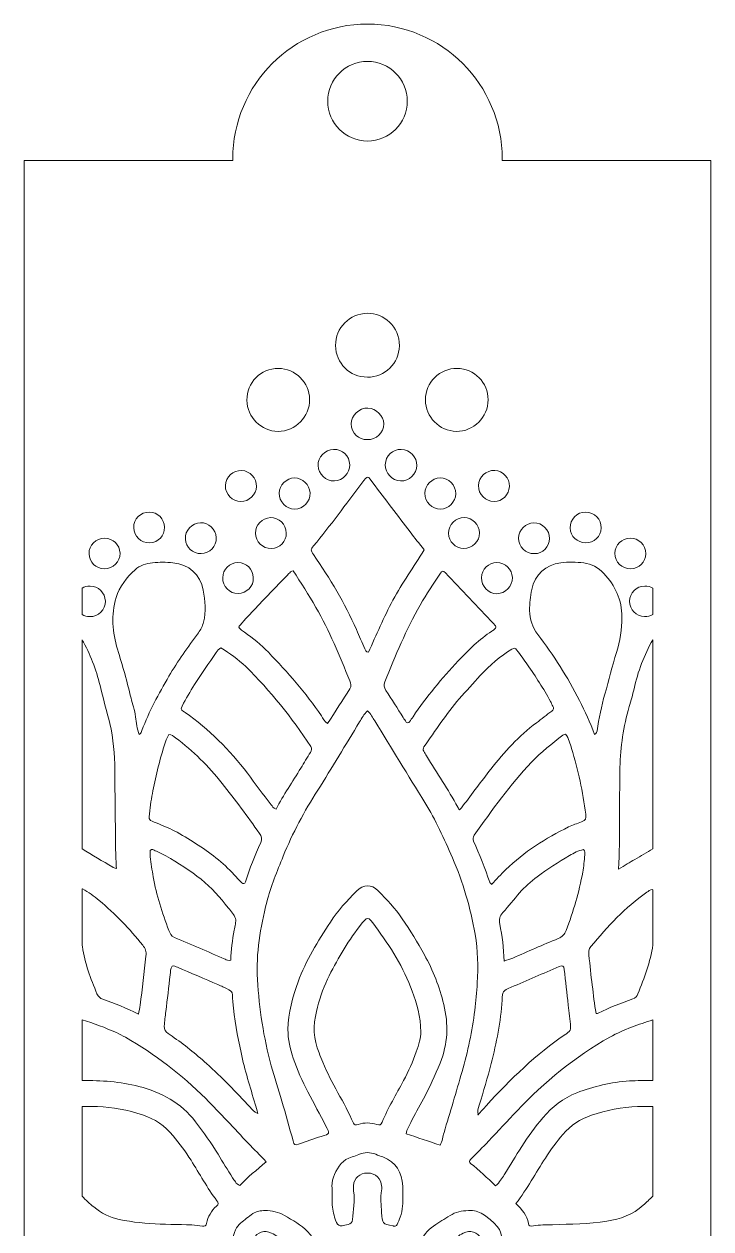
# Model space of a CAD drawing. Extents: x 1254 to 1746, y -1410 to 331.
# Drawn here: x 1254 to 1746, y -532 to 331 of the extents above; entities that cross this region are included whole.
import ezdxf

# ---------------------------------------------------------------- set-up
doc = ezdxf.new("R2010")
doc.units = 0
doc.header["$MEASUREMENT"] = 0
doc.layers.add('Layer 1', color=7, linetype='Continuous')

# ---------------------------------------------------------------- blocks, each defined once
blk = doc.blocks.new('block 2')
at = {"layer": 'Layer 1', "true_color": 0x333644}
h = blk.add_hatch(color=159, dxfattribs=at)
h.dxf.hatch_style = 2
edge = h.paths.add_edge_path()
edge.add_spline(control_points=[(1579.15, -450.09), (1579.18, -450.16), (1579.2, -450.23), (1579.24, -450.29), (1579.33, -450.14), (1579.31, -450.07), (1579.15, -450.09)], knot_values=[0, 0, 0, 0, 1, 1, 1, 2, 2, 2, 2], degree=3, periodic=1)
at = {"layer": 'Layer 1', "lineweight": 0}
for points, knots in [([(1596.44, 233.08), (1596.44, 233.08), (1596.44, 234.28), (1596.44, 234.28), (1596.44, 287.6), (1553.22, 330.82), (1499.9, 330.82), (1446.58, 330.82), (1403.36, 287.6), (1403.36, 234.28), (1403.36, 234.28), (1403.36, 233.08), (1403.36, 233.08), (1403.36, 233.08), (1253.85, 233.08), (1253.85, 233.08), (1253.85, 233.08), (1253.85, -1410.41), (1253.85, -1410.41), (1253.85, -1410.41), (1745.95, -1410.41), (1745.95, -1410.41), (1745.95, -1410.41), (1745.95, 233.08), (1745.95, 233.08), (1745.95, 233.08), (1596.44, 233.08), (1596.44, 233.08)], [0, 0, 0, 0, 1, 1, 1, 2, 2, 2, 3, 3, 3, 4, 4, 4, 5, 5, 5, 6, 6, 6, 7, 7, 7, 8, 8, 8, 9, 9, 9, 9]), ([(1499.9, 304.08), (1515.63, 304.08), (1528.39, 291.32), (1528.39, 275.58), (1528.39, 259.83), (1515.63, 247.07), (1499.9, 247.07), (1484.16, 247.07), (1471.4, 259.83), (1471.4, 275.58), (1471.4, 291.32), (1484.16, 304.08), (1499.9, 304.08)], [0, 0, 0, 0, 1, 1, 1, 2, 2, 2, 3, 3, 3, 4, 4, 4, 4]), ([(1522.73, 100.42), (1522.54, 87.83), (1512.42, 77.93), (1499.81, 77.95), (1487.2, 77.98), (1477.15, 87.94), (1477.04, 100.53), (1476.91, 113.46), (1487.03, 123.52), (1499.92, 123.67), (1511.55, 123.82), (1522.93, 114.21), (1522.73, 100.42)], [0, 0, 0, 0, 1, 1, 1, 2, 2, 2, 3, 3, 3, 4, 4, 4, 4]), ([(1413.5, 61.46), (1413.36, 74.04), (1423.44, 84.25), (1435.98, 84.23), (1448.2, 84.18), (1458.27, 74.22), (1458.45, 62), (1458.6, 49.63), (1448.2, 39.1), (1435.85, 39.15), (1423.66, 39.19), (1413.65, 49.18), (1413.5, 61.46)], [0, 0, 0, 0, 1, 1, 1, 2, 2, 2, 3, 3, 3, 4, 4, 4, 4]), ([(1563.55, 39.15), (1551.38, 39.32), (1541.42, 49.44), (1541.37, 61.67), (1541.35, 74.22), (1551.58, 84.38), (1564.1, 84.23), (1576.34, 84.07), (1586.3, 74.02), (1586.34, 61.78), (1586.37, 49.39), (1575.9, 38.97), (1563.55, 39.15)], [0, 0, 0, 0, 1, 1, 1, 2, 2, 2, 3, 3, 3, 4, 4, 4, 4]), ([(1488.25, 44.41), (1488.14, 50.57), (1494, 56.06), (1500.2, 55.84), (1506.3, 55.6), (1511.48, 50.36), (1511.5, 44.41), (1511.55, 38.05), (1506.24, 33.11), (1499.55, 33.22), (1493.74, 32.96), (1488.34, 37.9), (1488.25, 44.41)], [0, 0, 0, 0, 1, 1, 1, 2, 2, 2, 3, 3, 3, 4, 4, 4, 4]), ([(1475.58, 26.19), (1481.89, 26.38), (1487.01, 21.58), (1487.14, 15.28), (1487.27, 9.12), (1482.29, 3.83), (1476.15, 3.64), (1470.09, 3.44), (1464.72, 8.53), (1464.48, 14.65), (1464.24, 20.61), (1469.41, 25.99), (1475.58, 26.19)], [0, 0, 0, 0, 1, 1, 1, 2, 2, 2, 3, 3, 3, 4, 4, 4, 4]), ([(1512.66, 15.24), (1512.75, 21.58), (1517.79, 26.38), (1524.13, 26.21), (1530.27, 26.03), (1535.45, 20.7), (1535.25, 14.72), (1535.08, 8.57), (1529.7, 3.46), (1523.65, 3.64), (1517.47, 3.83), (1512.57, 8.99), (1512.66, 15.24)], [0, 0, 0, 0, 1, 1, 1, 2, 2, 2, 3, 3, 3, 4, 4, 4, 4]), ([(1409.23, -11.18), (1403.25, -11.2), (1397.92, -5.72), (1398.09, 0.31), (1398.27, 6.5), (1403.64, 11.42), (1409.82, 11.09), (1415.68, 10.78), (1420.51, 5.56), (1420.34, -0.28), (1420.14, -6.07), (1414.96, -11.16), (1409.23, -11.18)], [0, 0, 0, 0, 1, 1, 1, 2, 2, 2, 3, 3, 3, 4, 4, 4, 4]), ([(1590.58, -11.16), (1584.55, -11.2), (1579.26, -5.76), (1579.44, 0.29), (1579.64, 6.48), (1584.94, 11.42), (1591.13, 11.11), (1597.03, 10.83), (1601.68, 5.76), (1601.55, -0.25), (1601.42, -6.15), (1596.42, -11.14), (1590.58, -11.16)], [0, 0, 0, 0, 1, 1, 1, 2, 2, 2, 3, 3, 3, 4, 4, 4, 4]), ([(1436.55, -5.17), (1436.7, 0.69), (1441.77, 5.69), (1447.58, 5.76), (1453.42, 5.8), (1458.53, 0.9), (1458.75, -4.97), (1458.97, -11.11), (1453.86, -16.51), (1447.78, -16.58), (1441.73, -16.62), (1436.4, -11.18), (1436.55, -5.17)], [0, 0, 0, 0, 1, 1, 1, 2, 2, 2, 3, 3, 3, 4, 4, 4, 4]), ([(1461.29, -49.14), (1459.04, -45.79), (1458.97, -45.73), (1461.26, -42.95), (1473.26, -28.35), (1484.45, -13.1), (1495.81, 2), (1500.55, 8.27), (1499.88, 7.24), (1503.7, 2.24), (1512.64, -9.48), (1521.51, -21.23), (1530.45, -32.92), (1533.64, -37.12), (1536.98, -41.18), (1540.59, -45.71), (1532.94, -57.99), (1524.77, -69.41), (1518.1, -81.8), (1511.57, -93.95), (1506.32, -106.72), (1500.51, -119.08), (1498.81, -118.82), (1498.52, -117.71), (1498.08, -116.7), (1496.03, -112.09), (1493.89, -107.52), (1491.9, -102.87), (1483.79, -83.77), (1472.82, -66.31), (1461.29, -49.14)], [0, 0, 0, 0, 1, 1, 1, 2, 2, 2, 3, 3, 3, 4, 4, 4, 5, 5, 5, 6, 6, 6, 7, 7, 7, 8, 8, 8, 9, 9, 9, 10, 10, 10, 10]), ([(1551.91, 5.76), (1558, 5.84), (1563.2, 0.58), (1563.12, -5.59), (1563.01, -11.46), (1558.02, -16.49), (1552.19, -16.56), (1546.16, -16.64), (1540.78, -11.24), (1540.91, -5.21), (1541.05, 0.62), (1546.09, 5.67), (1551.91, 5.76)], [0, 0, 0, 0, 1, 1, 1, 2, 2, 2, 3, 3, 3, 4, 4, 4, 4]), ([(1343.66, -18.7), (1349.67, -18.76), (1354.41, -23.5), (1354.5, -29.56), (1354.61, -35.65), (1350.08, -40.35), (1343.99, -40.7), (1337.28, -41.05), (1332.64, -35.87), (1332.43, -29.91), (1332.19, -23.72), (1337.39, -18.63), (1343.66, -18.7)], [0, 0, 0, 0, 1, 1, 1, 2, 2, 2, 3, 3, 3, 4, 4, 4, 4]), ([(1430.32, -22.65), (1436.53, -22.45), (1441.66, -27.44), (1441.71, -33.69), (1441.73, -39.72), (1437.1, -44.53), (1431.06, -44.7), (1424.77, -44.87), (1419.59, -39.94), (1419.57, -33.77), (1419.57, -27.87), (1424.42, -22.87), (1430.32, -22.65)], [0, 0, 0, 0, 1, 1, 1, 2, 2, 2, 3, 3, 3, 4, 4, 4, 4]), ([(1580.16, -33.58), (1580.25, -39.76), (1575.16, -44.81), (1568.88, -44.72), (1562.9, -44.63), (1558.05, -39.83), (1557.94, -33.88), (1557.85, -27.74), (1563.07, -22.54), (1569.23, -22.65), (1575.16, -22.76), (1580.07, -27.68), (1580.16, -33.58)], [0, 0, 0, 0, 1, 1, 1, 2, 2, 2, 3, 3, 3, 4, 4, 4, 4]), ([(1667.33, -30.06), (1667.13, -36.09), (1662.3, -40.7), (1656.23, -40.68), (1650.13, -40.66), (1645.32, -36.05), (1645.15, -30.06), (1644.97, -23.88), (1650.06, -18.65), (1656.25, -18.67), (1662.5, -18.7), (1667.54, -23.88), (1667.33, -30.06)], [0, 0, 0, 0, 1, 1, 1, 2, 2, 2, 3, 3, 3, 4, 4, 4, 4]), ([(1380.28, -26.3), (1386.12, -26.13), (1391.19, -30.96), (1391.47, -36.92), (1391.78, -43.26), (1387.01, -48.35), (1380.67, -48.46), (1374.67, -48.57), (1369.77, -44), (1369.4, -37.97), (1369.05, -31.92), (1374.12, -26.48), (1380.28, -26.3)], [0, 0, 0, 0, 1, 1, 1, 2, 2, 2, 3, 3, 3, 4, 4, 4, 4]), ([(1608.15, -37.29), (1608.3, -31.35), (1613.24, -26.39), (1619.1, -26.3), (1625.2, -26.21), (1630.44, -31.48), (1630.33, -37.62), (1630.24, -43.63), (1625.41, -48.41), (1619.43, -48.46), (1613.11, -48.52), (1608, -43.45), (1608.15, -37.29)], [0, 0, 0, 0, 1, 1, 1, 2, 2, 2, 3, 3, 3, 4, 4, 4, 4]), ([(1311.62, -37.34), (1317.61, -37.38), (1322.44, -42.14), (1322.59, -48.13), (1322.75, -54.34), (1317.72, -59.34), (1311.38, -59.3), (1305.35, -59.25), (1300.54, -54.56), (1300.41, -48.55), (1300.26, -42.34), (1305.31, -37.29), (1311.62, -37.34)], [0, 0, 0, 0, 1, 1, 1, 2, 2, 2, 3, 3, 3, 4, 4, 4, 4]), ([(1677.18, -48.2), (1677.29, -42.21), (1682.08, -37.42), (1688.06, -37.36), (1694.42, -37.27), (1699.32, -42.14), (1699.23, -48.48), (1699.16, -54.58), (1694.53, -59.23), (1688.44, -59.3), (1682.08, -59.36), (1677.05, -54.42), (1677.18, -48.2)], [0, 0, 0, 0, 1, 1, 1, 2, 2, 2, 3, 3, 3, 4, 4, 4, 4]), ([(1319.77, -79.97), (1322.24, -71.93), (1327.29, -65.63), (1333.34, -60.08), (1336.86, -56.87), (1341.25, -55.36), (1345.97, -54.95), (1350.78, -54.53), (1355.63, -54.45), (1360.46, -54.93), (1372.02, -56.11), (1379.98, -63.25), (1382.2, -74.62), (1383.71, -82.2), (1384.41, -89.82), (1382.42, -97.49), (1381.68, -100.33), (1380.43, -102.78), (1378.71, -105.1), (1371.21, -115.17), (1363.98, -125.4), (1357.62, -136.22), (1350.24, -148.71), (1343.35, -161.48), (1338.28, -175.13), (1337.91, -176.12), (1337.69, -177.27), (1336.38, -177.95), (1334.41, -173.93), (1334.48, -169.52), (1333.74, -165.3), (1333.32, -162.92), (1333.06, -160.56), (1332.21, -158.24), (1331.44, -156.21), (1330.98, -154.02), (1330.48, -151.9), (1327.71, -140.13), (1324.32, -128.55), (1320.82, -116.96), (1317.15, -104.77), (1315.97, -92.45), (1319.77, -79.97)], [0, 0, 0, 0, 1, 1, 1, 2, 2, 2, 3, 3, 3, 4, 4, 4, 5, 5, 5, 6, 6, 6, 7, 7, 7, 8, 8, 8, 9, 9, 9, 10, 10, 10, 11, 11, 11, 12, 12, 12, 13, 13, 13, 14, 14, 14, 14]), ([(1418.08, -65.57), (1418.37, -71.91), (1413.5, -76.71), (1407.16, -77.08), (1401.02, -77.13), (1396.01, -71.93), (1396.15, -65.66), (1396.26, -59.6), (1401.02, -54.95), (1407.09, -54.9), (1413.15, -54.86), (1417.82, -59.45), (1418.08, -65.57)], [0, 0, 0, 0, 1, 1, 1, 2, 2, 2, 3, 3, 3, 4, 4, 4, 4]), ([(1603.72, -65.57), (1603.93, -71.67), (1598.73, -77.11), (1592.66, -77.11), (1586.54, -77.11), (1581.43, -71.82), (1581.58, -65.66), (1581.75, -59.6), (1586.56, -54.88), (1592.57, -54.9), (1598.58, -54.9), (1603.52, -59.62), (1603.72, -65.57)], [0, 0, 0, 0, 1, 1, 1, 2, 2, 2, 3, 3, 3, 4, 4, 4, 4]), ([(1651.77, -153.57), (1643.29, -136.85), (1633.15, -121.2), (1621.87, -106.3), (1617.94, -101.12), (1616.32, -95.46), (1616.08, -89.21), (1615.91, -84.12), (1616.52, -79.07), (1617.59, -74.16), (1619.91, -63.34), (1627.53, -56.39), (1638.39, -55.01), (1643.86, -54.34), (1649.39, -54.38), (1654.85, -55.08), (1660.46, -55.78), (1665.23, -58.38), (1669.14, -62.55), (1677.42, -71.4), (1682.19, -81.56), (1682.14, -93.95), (1682.1, -102.63), (1680.81, -110.93), (1678.25, -119.21), (1675.19, -129.05), (1672.81, -139.1), (1669.99, -149), (1667.52, -157.65), (1665.64, -166.41), (1664.42, -175.33), (1664.31, -176.16), (1664.09, -177.08), (1662.58, -177.89), (1659.31, -169.39), (1655.75, -161.39), (1651.77, -153.57)], [0, 0, 0, 0, 1, 1, 1, 2, 2, 2, 3, 3, 3, 4, 4, 4, 5, 5, 5, 6, 6, 6, 7, 7, 7, 8, 8, 8, 9, 9, 9, 10, 10, 10, 11, 11, 11, 12, 12, 12, 12]), ([(1428.86, -119.11), (1423.61, -113.73), (1417.98, -108.84), (1411.7, -104.71), (1410.79, -104.09), (1409.91, -103.42), (1409.04, -102.74), (1407.53, -101.56), (1407.4, -100.86), (1408.6, -99.55), (1412.29, -95.48), (1415.99, -91.4), (1419.79, -87.42), (1427.7, -79.14), (1435.68, -70.92), (1443.61, -62.68), (1444.37, -61.9), (1445.07, -61.04), (1446.71, -60.74), (1452.09, -69.33), (1457.88, -77.91), (1462.95, -86.9), (1472.52, -103.74), (1480.01, -121.6), (1487.14, -139.62), (1487.88, -141.5), (1488.62, -143.27), (1487.33, -145.24), (1482.09, -153.35), (1476.89, -161.5), (1471.34, -170.11), (1469.04, -168.49), (1468.06, -166.48), (1466.84, -164.69), (1455.71, -148.21), (1442.73, -133.29), (1428.86, -119.11)], [0, 0, 0, 0, 1, 1, 1, 2, 2, 2, 3, 3, 3, 4, 4, 4, 5, 5, 5, 6, 6, 6, 7, 7, 7, 8, 8, 8, 9, 9, 9, 10, 10, 10, 11, 11, 11, 12, 12, 12, 12]), ([(1512.31, -140.28), (1519.8, -121.49), (1527.63, -102.85), (1537.68, -85.26), (1542.14, -77.43), (1547.25, -70), (1552.12, -62.42), (1553.35, -60.56), (1554.07, -60.56), (1555.71, -62.29), (1567.25, -74.37), (1578.76, -86.48), (1590.28, -98.59), (1590.71, -99.07), (1591.15, -99.57), (1591.54, -100.09), (1592.22, -100.95), (1591.92, -101.76), (1591.22, -102.39), (1590.56, -102.96), (1589.82, -103.44), (1589.08, -103.92), (1579.96, -109.84), (1572.27, -117.36), (1564.91, -125.25), (1553.17, -137.81), (1542.12, -150.88), (1532.59, -165.21), (1531.74, -166.48), (1530.84, -167.75), (1529.9, -168.95), (1529.66, -169.26), (1529.18, -169.36), (1528.81, -169.58), (1528.41, -169.43), (1527.89, -169.39), (1527.69, -169.1), (1526.91, -168.05), (1526.19, -166.92), (1525.49, -165.82), (1521.36, -159.33), (1517.31, -152.78), (1513.07, -146.35), (1511.76, -144.34), (1511.37, -142.64), (1512.31, -140.28)], [0, 0, 0, 0, 1, 1, 1, 2, 2, 2, 3, 3, 3, 4, 4, 4, 5, 5, 5, 6, 6, 6, 7, 7, 7, 8, 8, 8, 9, 9, 9, 10, 10, 10, 11, 11, 11, 12, 12, 12, 13, 13, 13, 14, 14, 14, 15, 15, 15, 15]), ([(1295.45, -73.09), (1297.11, -72.12), (1299.04, -71.6), (1301.11, -71.62), (1307.12, -71.69), (1311.93, -76.43), (1312.06, -82.44), (1312.19, -88.69), (1307.21, -93.6), (1300.83, -93.56), (1298.86, -93.54), (1297.03, -93.04), (1295.45, -92.14), (1295.45, -92.14), (1295.45, -73.09), (1295.45, -73.09)], [0, 0, 0, 0, 1, 1, 1, 2, 2, 2, 3, 3, 3, 4, 4, 4, 5, 5, 5, 5]), ([(1704.34, -92.12), (1702.62, -93.1), (1700.58, -93.6), (1698.38, -93.54), (1692.32, -93.36), (1687.63, -88.53), (1687.69, -82.55), (1687.76, -76.56), (1692.52, -71.73), (1698.51, -71.62), (1700.65, -71.58), (1702.66, -72.12), (1704.34, -73.09), (1704.34, -73.09), (1704.34, -92.12), (1704.34, -92.12)], [0, 0, 0, 0, 1, 1, 1, 2, 2, 2, 3, 3, 3, 4, 4, 4, 5, 5, 5, 5]), ([(1295.45, -110.23), (1295.8, -110.78), (1296.11, -111.33), (1296.41, -111.89), (1302.14, -122.4), (1306.05, -133.53), (1308.83, -145.13), (1310.84, -153.46), (1313.26, -161.69), (1315.23, -170.04), (1317.81, -180.99), (1318.83, -192.13), (1318.88, -203.41), (1318.97, -222.55), (1319.21, -241.67), (1319.45, -260.81), (1319.49, -264.99), (1319.8, -269.16), (1320.01, -274.01), (1318.53, -273.47), (1317.89, -273.34), (1317.35, -273.03), (1310.05, -268.66), (1302.75, -264.29), (1295.45, -259.92), (1295.45, -259.92), (1295.45, -110.23), (1295.45, -110.23)], [0, 0, 0, 0, 1, 1, 1, 2, 2, 2, 3, 3, 3, 4, 4, 4, 5, 5, 5, 6, 6, 6, 7, 7, 7, 8, 8, 8, 9, 9, 9, 9]), ([(1704.34, -259.77), (1700.04, -262.32), (1695.76, -264.88), (1691.45, -267.44), (1687.89, -269.55), (1684.37, -271.72), (1679.72, -274.54), (1680.61, -262.47), (1680.35, -251.48), (1680.44, -240.49), (1680.52, -227.51), (1680.57, -214.53), (1680.79, -201.55), (1681.07, -186.76), (1683.32, -172.23), (1687.43, -158), (1688.63, -153.76), (1689.96, -149.57), (1690.88, -145.28), (1693.61, -132.85), (1698.01, -121.05), (1704.34, -110.06), (1704.34, -110.06), (1704.34, -259.77), (1704.34, -259.77)], [0, 0, 0, 0, 1, 1, 1, 2, 2, 2, 3, 3, 3, 4, 4, 4, 5, 5, 5, 6, 6, 6, 7, 7, 7, 8, 8, 8, 8]), ([(1391.47, -119.19), (1392.32, -117.93), (1393.15, -116.57), (1394.9, -115.96), (1401.11, -119.91), (1407.29, -124.11), (1412.67, -129.35), (1430.41, -146.62), (1445.62, -165.93), (1459.21, -186.58), (1460.24, -188.16), (1459.95, -189.36), (1459.06, -190.78), (1456.7, -194.49), (1454.4, -198.25), (1452.13, -202.01), (1446.27, -211.82), (1439.63, -221.15), (1434.47, -231.51), (1432.27, -230.68), (1431.72, -229.39), (1430.96, -228.36), (1425.23, -220.85), (1419.51, -213.31), (1413.82, -205.77), (1401.13, -188.97), (1386.4, -174.26), (1369.14, -162.15), (1368.79, -161.89), (1368.39, -161.67), (1368.07, -161.41), (1366.23, -159.99), (1366.01, -159.55), (1367.1, -157.59), (1369.99, -152.39), (1372.74, -147.12), (1375.95, -142.14), (1380.94, -134.38), (1386.25, -126.8), (1391.47, -119.19)], [0, 0, 0, 0, 1, 1, 1, 2, 2, 2, 3, 3, 3, 4, 4, 4, 5, 5, 5, 6, 6, 6, 7, 7, 7, 8, 8, 8, 9, 9, 9, 10, 10, 10, 11, 11, 11, 12, 12, 12, 13, 13, 13, 13]), ([(1540.32, -186.91), (1548.52, -175.22), (1556.25, -163.18), (1565.69, -152.41), (1570.63, -146.77), (1575.68, -141.26), (1580.71, -135.73), (1587.39, -128.35), (1595.06, -122.14), (1603.43, -116.75), (1604.83, -115.85), (1605.86, -116.07), (1606.77, -117.31), (1609.35, -120.88), (1611.91, -124.46), (1614.44, -128.02), (1620.45, -136.46), (1626, -145.15), (1630.9, -154.27), (1631.53, -155.42), (1632.17, -156.58), (1632.76, -157.76), (1633.43, -159.12), (1633.22, -160.23), (1631.93, -161.19), (1628.23, -163.97), (1624.61, -166.81), (1620.94, -169.6), (1608.37, -179.09), (1597.84, -190.58), (1588.18, -202.91), (1581.41, -211.54), (1574.87, -220.39), (1568.23, -229.15), (1567.59, -229.96), (1566.9, -230.72), (1565.78, -231.99), (1565.19, -231.07), (1564.82, -230.55), (1564.51, -229.98), (1557.76, -217.37), (1549.5, -205.66), (1542.29, -193.34), (1541.61, -192.2), (1540.94, -191.06), (1540.24, -189.95), (1539.56, -188.9), (1539.6, -187.92), (1540.32, -186.91)], [0, 0, 0, 0, 1, 1, 1, 2, 2, 2, 3, 3, 3, 4, 4, 4, 5, 5, 5, 6, 6, 6, 7, 7, 7, 8, 8, 8, 9, 9, 9, 10, 10, 10, 11, 11, 11, 12, 12, 12, 13, 13, 13, 14, 14, 14, 15, 15, 15, 16, 16, 16, 16]), ([(1554.72, -463.05), (1553.83, -465.98), (1553.68, -469.15), (1551.91, -472.06), (1543.82, -469.35), (1535.76, -466.66), (1527.58, -463.9), (1528.13, -460.82), (1529.59, -458.35), (1530.88, -455.86), (1533.83, -450.2), (1536.83, -444.57), (1539.91, -438.99), (1544.5, -430.71), (1548.37, -422.1), (1551.91, -413.32), (1557.46, -399.57), (1558.05, -385.54), (1554.53, -371.25), (1551.47, -358.82), (1547.01, -346.89), (1540.63, -335.74), (1535.6, -326.98), (1530.58, -318.22), (1524.79, -309.89), (1519.72, -302.62), (1513.66, -296.26), (1507.55, -289.94), (1502.83, -285.07), (1497.01, -284.96), (1491.99, -290.14), (1485.21, -297.09), (1478.61, -304.15), (1473.3, -312.3), (1464.43, -325.95), (1455.78, -339.76), (1450.16, -355.15), (1446.14, -366.14), (1443.08, -377.33), (1442.91, -389.17), (1442.82, -396.34), (1444.42, -403.13), (1446.67, -409.82), (1449.46, -418.17), (1453.05, -426.19), (1457.18, -433.99), (1461.48, -442.16), (1465.98, -450.23), (1470.11, -458.49), (1472.8, -463.88), (1473.41, -463.84), (1466.75, -465.81), (1461.29, -467.44), (1455.93, -469.43), (1450.51, -471.27), (1447.58, -472.25), (1447.54, -472.27), (1446.62, -469.02), (1443.91, -459.49), (1441.27, -449.96), (1438.49, -440.48), (1436.05, -432.04), (1433.29, -423.68), (1430.98, -415.22), (1425.41, -395.01), (1422.32, -374.42), (1421.06, -353.49), (1419.9, -334.5), (1423.2, -316.25), (1427.77, -298.07), (1430.63, -286.73), (1435.06, -275.96), (1439.48, -265.16), (1446.21, -248.62), (1454.62, -233), (1464.21, -217.92), (1474.48, -201.77), (1484.23, -185.29), (1494.24, -168.99), (1495.92, -166.24), (1497.23, -163.18), (1499.94, -161.08), (1502.35, -163.25), (1503.61, -165.82), (1505.1, -168.23), (1517.07, -187.7), (1528.96, -207.23), (1541, -226.68), (1548.78, -239.27), (1554.86, -252.64), (1560.69, -266.19), (1568.32, -283.85), (1573.69, -302.11), (1576.99, -321.06), (1579, -332.62), (1579.31, -344.24), (1578.54, -355.89), (1578.11, -362.47), (1577.36, -369.02), (1576.69, -375.58), (1575.13, -390.5), (1571.68, -405.06), (1567.62, -419.44), (1563.51, -434.03), (1559.09, -448.54), (1554.72, -463.05)], [0, 0, 0, 0, 1, 1, 1, 2, 2, 2, 3, 3, 3, 4, 4, 4, 5, 5, 5, 6, 6, 6, 7, 7, 7, 8, 8, 8, 9, 9, 9, 10, 10, 10, 11, 11, 11, 12, 12, 12, 13, 13, 13, 14, 14, 14, 15, 15, 15, 16, 16, 16, 17, 17, 17, 18, 18, 18, 19, 19, 19, 20, 20, 20, 21, 21, 21, 22, 22, 22, 23, 23, 23, 24, 24, 24, 25, 25, 25, 26, 26, 26, 27, 27, 27, 28, 28, 28, 29, 29, 29, 30, 30, 30, 31, 31, 31, 32, 32, 32, 33, 33, 33, 34, 34, 34, 35, 35, 35, 35]), ([(1343.88, -232.43), (1344.53, -226.99), (1345.43, -221.55), (1346.56, -216.19), (1349.01, -204.61), (1351.61, -193.05), (1355.76, -181.91), (1356.27, -180.51), (1356.99, -179.18), (1357.58, -177.93), (1359.83, -177.86), (1360.99, -179.35), (1362.36, -180.36), (1374.99, -189.66), (1385.98, -200.66), (1395.71, -212.96), (1404.95, -224.67), (1413.93, -236.6), (1422.52, -248.82), (1424.07, -251.02), (1424.55, -252.75), (1423.39, -255.37), (1419.31, -264.59), (1415.48, -273.93), (1412.4, -283.56), (1411.99, -284.85), (1410.81, -285.2), (1409.93, -284.33), (1408.54, -282.93), (1407.18, -281.49), (1405.87, -280.02), (1397.89, -271.11), (1388.78, -263.61), (1378.64, -257.32), (1373.59, -254.22), (1368.72, -250.83), (1363.52, -248.01), (1358.91, -245.52), (1353.97, -243.57), (1349.14, -241.5), (1342.98, -238.85), (1342.96, -240.25), (1343.88, -232.43)], [0, 0, 0, 0, 1, 1, 1, 2, 2, 2, 3, 3, 3, 4, 4, 4, 5, 5, 5, 6, 6, 6, 7, 7, 7, 8, 8, 8, 9, 9, 9, 10, 10, 10, 11, 11, 11, 12, 12, 12, 13, 13, 13, 14, 14, 14, 14]), ([(1653.14, -240.47), (1650.13, -241.76), (1646.96, -242.76), (1644.01, -244.21), (1627.53, -252.25), (1612.13, -261.93), (1598.93, -274.78), (1595.48, -278.14), (1592.24, -281.75), (1588.83, -285.33), (1588.27, -284.74), (1587.61, -284.35), (1587.46, -283.82), (1584.2, -273.77), (1580.12, -264.05), (1575.96, -254.37), (1575.26, -252.75), (1575.29, -251.55), (1576.31, -250.11), (1589.25, -232.06), (1602.08, -213.92), (1617.4, -197.73), (1624.21, -190.49), (1632.08, -184.49), (1639.95, -178.45), (1640.43, -178.08), (1641.13, -178), (1641.87, -177.73), (1644.16, -180.86), (1645.12, -184.53), (1646.15, -188.05), (1650.7, -203.45), (1654.24, -219.1), (1656.25, -235.05), (1656.71, -238.77), (1656.6, -239.01), (1653.14, -240.47)], [0, 0, 0, 0, 1, 1, 1, 2, 2, 2, 3, 3, 3, 4, 4, 4, 5, 5, 5, 6, 6, 6, 7, 7, 7, 8, 8, 8, 9, 9, 9, 10, 10, 10, 11, 11, 11, 12, 12, 12, 12]), ([(1344.14, -260.99), (1345.49, -259.74), (1346.72, -260.75), (1347.77, -261.19), (1350.39, -262.26), (1353.03, -263.41), (1355.48, -264.88), (1364.13, -270.1), (1372.79, -275.32), (1380.7, -281.68), (1388.08, -287.67), (1394.31, -294.77), (1400.17, -302.22), (1402.07, -304.63), (1404.56, -306.97), (1405.32, -309.72), (1406.02, -312.23), (1404.76, -315.29), (1404.3, -318.11), (1403.14, -325.26), (1402, -332.4), (1401.87, -339.5), (1400.14, -340.2), (1398.96, -339.35), (1397.81, -338.87), (1385.7, -333.69), (1373.64, -328.38), (1361.51, -323.29), (1359.09, -322.28), (1358.39, -320.36), (1357.6, -318.35), (1352.79, -305.81), (1348.71, -293.07), (1346.39, -279.83), (1345.54, -275.06), (1344.82, -270.28), (1344.16, -265.49), (1343.96, -264), (1344.14, -262.45), (1344.14, -260.99)], [0, 0, 0, 0, 1, 1, 1, 2, 2, 2, 3, 3, 3, 4, 4, 4, 5, 5, 5, 6, 6, 6, 7, 7, 7, 8, 8, 8, 9, 9, 9, 10, 10, 10, 11, 11, 11, 12, 12, 12, 13, 13, 13, 13]), ([(1642.24, -318.26), (1641.15, -321.1), (1639.44, -322.9), (1636.56, -324.1), (1625.61, -328.62), (1614.79, -333.41), (1603.91, -338.06), (1602.14, -338.83), (1600.28, -339.39), (1597.77, -340.31), (1597.55, -330.7), (1596.37, -322.22), (1594.69, -313.83), (1594.01, -310.53), (1594.65, -307.99), (1596.94, -305.46), (1601.05, -300.89), (1604.81, -296.02), (1608.85, -291.39), (1612.61, -287.08), (1616.85, -283.28), (1621.44, -279.83), (1628.8, -274.25), (1636.65, -269.42), (1644.56, -264.73), (1647.75, -262.82), (1651.07, -261.12), (1654.56, -260.38), (1656.16, -261.54), (1655.64, -262.98), (1655.53, -264.16), (1655.18, -268.31), (1654.85, -272.46), (1654.11, -276.57), (1651.51, -290.84), (1647.42, -304.71), (1642.24, -318.26)], [0, 0, 0, 0, 1, 1, 1, 2, 2, 2, 3, 3, 3, 4, 4, 4, 5, 5, 5, 6, 6, 6, 7, 7, 7, 8, 8, 8, 9, 9, 9, 10, 10, 10, 11, 11, 11, 12, 12, 12, 12]), ([(1295.45, -289), (1295.52, -288.85), (1295.58, -288.68), (1295.67, -288.52), (1300.15, -290.84), (1303.95, -293.77), (1307.6, -296.83), (1319.1, -306.42), (1329.48, -317.13), (1338.85, -328.8), (1340.77, -331.2), (1341.56, -333.56), (1341.19, -336.62), (1339.75, -348.37), (1338.48, -360.15), (1337.06, -371.91), (1336.84, -373.85), (1336.29, -375.75), (1335.75, -378.33), (1327.07, -373.83), (1318.77, -370.47), (1310.27, -367.54), (1308.39, -366.88), (1306.92, -365.92), (1306.07, -363.78), (1301.68, -352.79), (1297.22, -341.78), (1295.65, -329.93), (1295.58, -329.41), (1295.52, -328.88), (1295.45, -328.36), (1295.45, -328.36), (1295.45, -289), (1295.45, -289)], [0, 0, 0, 0, 1, 1, 1, 2, 2, 2, 3, 3, 3, 4, 4, 4, 5, 5, 5, 6, 6, 6, 7, 7, 7, 8, 8, 8, 9, 9, 9, 10, 10, 10, 11, 11, 11, 11]), ([(1704.34, -328.66), (1702.6, -340.88), (1698.27, -352.37), (1693.66, -363.78), (1692.94, -365.53), (1691.89, -366.69), (1690.07, -367.3), (1681.57, -370.25), (1673.23, -373.57), (1665.21, -377.66), (1664.88, -377.83), (1664.38, -377.68), (1663.85, -377.68), (1662.19, -371.14), (1661.82, -364.35), (1660.92, -357.62), (1659.96, -350.45), (1659.35, -343.24), (1658.48, -336.05), (1658.19, -333.73), (1658.45, -331.81), (1659.98, -329.91), (1671.81, -315.4), (1684.57, -301.85), (1699.97, -290.99), (1701.2, -290.14), (1702.31, -288.98), (1704.06, -288.98), (1704.17, -289.09), (1704.26, -289.18), (1704.34, -289.29), (1704.34, -289.29), (1704.34, -328.66), (1704.34, -328.66)], [0, 0, 0, 0, 1, 1, 1, 2, 2, 2, 3, 3, 3, 4, 4, 4, 5, 5, 5, 6, 6, 6, 7, 7, 7, 8, 8, 8, 9, 9, 9, 10, 10, 10, 11, 11, 11, 11]), ([(1525.75, -425.8), (1520.5, -435.69), (1514.74, -445.31), (1510.3, -455.62), (1509.45, -457.59), (1508.73, -457.98), (1506.67, -457.33), (1502.13, -455.84), (1497.65, -455.73), (1493.12, -457.33), (1491.77, -457.81), (1490.41, -457.76), (1489.76, -456.26), (1483.36, -441.29), (1474, -427.81), (1467.84, -412.71), (1466.92, -410.48), (1466.09, -408.2), (1465.15, -405.98), (1461.09, -396.27), (1460.85, -386.35), (1463.34, -376.26), (1465.28, -368.35), (1467.64, -360.57), (1471.23, -353.23), (1477.7, -339.96), (1485.08, -327.22), (1494.11, -315.53), (1500.14, -307.73), (1499.79, -307.77), (1505.58, -315.51), (1516.29, -329.78), (1525.66, -344.92), (1532, -361.73), (1535.34, -370.6), (1537.85, -379.69), (1538.12, -391.09), (1538.38, -394.9), (1536.67, -400.16), (1534.82, -405.32), (1532.33, -412.36), (1529.27, -419.17), (1525.75, -425.8)], [0, 0, 0, 0, 1, 1, 1, 2, 2, 2, 3, 3, 3, 4, 4, 4, 5, 5, 5, 6, 6, 6, 7, 7, 7, 8, 8, 8, 9, 9, 9, 10, 10, 10, 11, 11, 11, 12, 12, 12, 13, 13, 13, 14, 14, 14, 14]), ([(1355.37, -376.3), (1356.53, -367.58), (1357.45, -358.84), (1358.5, -350.12), (1358.74, -347.96), (1358.67, -345.71), (1359.94, -343.83), (1361.4, -343.44), (1362.52, -344.24), (1363.67, -344.73), (1373.38, -348.83), (1383.06, -352.96), (1392.76, -357.09), (1393.96, -357.6), (1395.18, -358.12), (1396.34, -358.73), (1404.01, -362.73), (1402.68, -360.31), (1403.4, -369.44), (1404.38, -381.72), (1406.66, -393.8), (1409.3, -405.82), (1412.03, -418.3), (1415.72, -430.47), (1419.44, -442.66), (1420.07, -444.7), (1420.58, -446.79), (1421.3, -449.46), (1418.43, -448.39), (1417.25, -446.49), (1415.83, -444.94), (1405.87, -434.08), (1395.58, -423.57), (1384.61, -413.71), (1376.74, -406.65), (1368.53, -400.05), (1359.87, -394.02), (1358.98, -393.39), (1358.1, -392.69), (1357.14, -392.14), (1355.02, -390.96), (1354.12, -389.35), (1354.32, -386.77), (1354.61, -383.27), (1354.91, -379.8), (1355.37, -376.3)], [0, 0, 0, 0, 1, 1, 1, 2, 2, 2, 3, 3, 3, 4, 4, 4, 5, 5, 5, 6, 6, 6, 7, 7, 7, 8, 8, 8, 9, 9, 9, 10, 10, 10, 11, 11, 11, 12, 12, 12, 13, 13, 13, 14, 14, 14, 15, 15, 15, 15]), ([(1579.31, -450.47), (1579.26, -450.42), (1579.22, -450.4), (1579.18, -450.38), (1579.18, -450.38), (1579.18, -450.36), (1579.18, -450.36), (1579.09, -450.29), (1579, -450.23), (1578.91, -450.16), (1579.02, -450.12), (1579.09, -450.09), (1579.15, -450.09), (1578.32, -447.78), (1579.37, -445.66), (1580.01, -443.47), (1582.89, -433.55), (1586.04, -423.7), (1588.53, -413.69), (1592.27, -398.74), (1595.48, -383.71), (1596.33, -368.26), (1596.68, -361.86), (1596.79, -361.68), (1602.78, -359.04), (1614.23, -353.97), (1625.76, -349.12), (1637.28, -344.22), (1639.66, -343.22), (1640.51, -343.72), (1640.82, -346.23), (1641.8, -354.73), (1642.66, -363.28), (1643.75, -371.78), (1644.43, -377), (1645.17, -382.22), (1645.37, -387.51), (1645.43, -389.24), (1644.93, -390.48), (1643.55, -391.44), (1643.03, -391.84), (1642.5, -392.23), (1641.96, -392.6), (1620.63, -406.96), (1602.45, -424.81), (1585.12, -443.63), (1583.13, -445.79), (1581.21, -448.06), (1579.24, -450.29), (1579.26, -450.36), (1579.29, -450.4), (1579.31, -450.47)], [0, 0, 0, 0, 1, 1, 1, 2, 2, 2, 3, 3, 3, 4, 4, 4, 5, 5, 5, 6, 6, 6, 7, 7, 7, 8, 8, 8, 9, 9, 9, 10, 10, 10, 11, 11, 11, 12, 12, 12, 13, 13, 13, 14, 14, 14, 15, 15, 15, 16, 16, 16, 17, 17, 17, 17]), ([(1295.45, -382.31), (1303.8, -384.87), (1311.99, -387.93), (1320.01, -391.49), (1322.22, -392.47), (1324.34, -393.65), (1326.44, -394.85), (1347.57, -406.92), (1366.82, -421.49), (1383.95, -438.78), (1394.33, -449.24), (1404.32, -460.08), (1414.5, -470.74), (1418.59, -475.03), (1422.76, -479.24), (1427.31, -483.92), (1420.47, -489.91), (1413.93, -495.07), (1408.32, -501.1), (1405.63, -499.68), (1404.58, -497.4), (1403.29, -495.41), (1399.71, -489.86), (1396.21, -484.27), (1392.8, -478.61), (1387.93, -470.5), (1382.38, -462.86), (1376.65, -455.32), (1366.3, -441.7), (1352.33, -434.27), (1336.1, -430.03), (1322.66, -426.54), (1309.09, -425.75), (1295.45, -425.75), (1295.45, -425.75), (1295.45, -382.31), (1295.45, -382.31)], [0, 0, 0, 0, 1, 1, 1, 2, 2, 2, 3, 3, 3, 4, 4, 4, 5, 5, 5, 6, 6, 6, 7, 7, 7, 8, 8, 8, 9, 9, 9, 10, 10, 10, 11, 11, 11, 12, 12, 12, 12]), ([(1704.34, -425.73), (1698.75, -425.69), (1693.16, -425.75), (1687.56, -426.14), (1674.54, -427.06), (1661.95, -429.86), (1649.78, -434.62), (1640.14, -438.43), (1632.23, -444.57), (1625.59, -452.41), (1620.04, -458.97), (1614.9, -465.83), (1610.36, -473.13), (1606.19, -479.83), (1602.08, -486.61), (1597.84, -493.3), (1596.2, -495.87), (1594.71, -498.58), (1591.68, -501.21), (1585.73, -495.44), (1579.9, -490.11), (1573.74, -485.12), (1572.75, -484.34), (1572.82, -483.31), (1573.78, -482.33), (1578.11, -477.96), (1582.45, -473.59), (1586.69, -469.13), (1593.53, -461.96), (1600.26, -454.71), (1607.06, -447.52), (1626.7, -426.78), (1648.58, -408.88), (1673.44, -394.72), (1678.43, -391.88), (1683.69, -389.7), (1689.03, -387.64), (1694.09, -385.7), (1699.19, -383.93), (1704.34, -382.33), (1704.34, -382.33), (1704.34, -425.73), (1704.34, -425.73)], [0, 0, 0, 0, 1, 1, 1, 2, 2, 2, 3, 3, 3, 4, 4, 4, 5, 5, 5, 6, 6, 6, 7, 7, 7, 8, 8, 8, 9, 9, 9, 10, 10, 10, 11, 11, 11, 12, 12, 12, 13, 13, 13, 14, 14, 14, 14]), ([(1295.45, -444.37), (1299.08, -444.39), (1302.73, -444.43), (1306.36, -444.5), (1317.41, -444.72), (1328.14, -446.99), (1338.65, -450.36), (1347.5, -453.18), (1354.78, -458.2), (1360.64, -465.39), (1365.23, -471.03), (1369.57, -476.82), (1373.46, -482.96), (1379.56, -492.62), (1385.07, -502.67), (1391.95, -511.85), (1393.28, -513.62), (1393.3, -514.19), (1391.6, -515.78), (1387.93, -519.21), (1385.55, -523.25), (1384.63, -528.19), (1384.35, -529.72), (1383.19, -530.31), (1381.66, -530.07), (1371.63, -528.52), (1361.47, -529.15), (1351.37, -528.63), (1341.49, -528.08), (1331.66, -527.43), (1321.96, -525.29), (1315.12, -523.8), (1309.18, -520.74), (1303.82, -516.35), (1300.87, -513.92), (1298.07, -511.37), (1295.45, -508.68), (1295.45, -508.68), (1295.45, -444.37), (1295.45, -444.37)], [0, 0, 0, 0, 1, 1, 1, 2, 2, 2, 3, 3, 3, 4, 4, 4, 5, 5, 5, 6, 6, 6, 7, 7, 7, 8, 8, 8, 9, 9, 9, 10, 10, 10, 11, 11, 11, 12, 12, 12, 13, 13, 13, 13]), ([(1704.34, -508.61), (1702.14, -510.84), (1699.84, -513.01), (1697.5, -515.1), (1690.05, -521.81), (1681.16, -525.07), (1671.37, -526.55), (1658.48, -528.5), (1645.5, -528.63), (1632.54, -529.07), (1627.93, -529.22), (1623.32, -529.13), (1618.73, -529.98), (1616.39, -530.42), (1615.54, -530.05), (1615.17, -528.17), (1614.07, -522.51), (1610.86, -518.16), (1606.29, -513.88), (1614.38, -503.26), (1620.43, -492.03), (1627.34, -481.3), (1631.16, -475.38), (1635.4, -469.76), (1639.97, -464.39), (1645.54, -457.87), (1652.34, -453.31), (1660.49, -450.6), (1671.19, -447.04), (1682.14, -444.72), (1693.42, -444.52), (1697.07, -444.46), (1700.69, -444.39), (1704.34, -444.37), (1704.34, -444.37), (1704.34, -508.61), (1704.34, -508.61)], [0, 0, 0, 0, 1, 1, 1, 2, 2, 2, 3, 3, 3, 4, 4, 4, 5, 5, 5, 6, 6, 6, 7, 7, 7, 8, 8, 8, 9, 9, 9, 10, 10, 10, 11, 11, 11, 12, 12, 12, 12]), ([(1579.15, -450.09), (1579.18, -450.16), (1579.2, -450.23), (1579.24, -450.29), (1579.33, -450.14), (1579.31, -450.07), (1579.15, -450.09)], [0, 0, 0, 0, 1, 1, 1, 2, 2, 2, 2]), ([(1474.46, -501.42), (1474.4, -498.5), (1475.14, -495.76), (1476.28, -493.12), (1478.77, -487.26), (1482.29, -482.41), (1488.84, -480.56), (1490.5, -480.07), (1492.12, -479.33), (1493.74, -478.68), (1497.8, -477.06), (1501.86, -477.04), (1505.93, -478.65), (1507.57, -479.31), (1509.18, -479.97), (1510.85, -480.56), (1520.66, -484.03), (1524.31, -491.79), (1525.18, -501.38), (1525.38, -503.54), (1525.2, -505.75), (1525.2, -507.96), (1525.2, -513.22), (1525.22, -518.51), (1523.41, -523.58), (1522.73, -525.42), (1521.92, -527.23), (1521.12, -529.02), (1520.72, -529.92), (1519.91, -530.2), (1518.95, -530.07), (1518.73, -530.05), (1518.54, -529.96), (1518.32, -529.92), (1510.54, -528.39), (1510.54, -528.39), (1510.04, -520.24), (1509.71, -515.02), (1508.84, -509.77), (1509.99, -504.51), (1510.21, -503.48), (1510.06, -502.32), (1509.99, -501.23), (1509.78, -496.66), (1505.97, -491.88), (1499.92, -492.05), (1494.15, -492.2), (1490.37, -495.44), (1489.87, -501.16), (1489.74, -502.47), (1489.67, -503.83), (1489.91, -505.1), (1491.09, -511.94), (1489.74, -518.67), (1489.23, -525.44), (1489.08, -527.54), (1487.9, -528.48), (1485.98, -528.96), (1479.03, -530.66), (1478.31, -530.36), (1476.34, -523.63), (1475.21, -519.82), (1474.38, -515.98), (1474.48, -511.96), (1474.59, -508.44), (1474.55, -504.92), (1474.46, -501.42)], [0, 0, 0, 0, 1, 1, 1, 2, 2, 2, 3, 3, 3, 4, 4, 4, 5, 5, 5, 6, 6, 6, 7, 7, 7, 8, 8, 8, 9, 9, 9, 10, 10, 10, 11, 11, 11, 12, 12, 12, 13, 13, 13, 14, 14, 14, 15, 15, 15, 16, 16, 16, 17, 17, 17, 18, 18, 18, 19, 19, 19, 20, 20, 20, 21, 21, 21, 22, 22, 22, 22]), ([(1457.02, -545.61), (1455.1, -547.62), (1455.08, -547.68), (1452.55, -546.61), (1446.69, -544.12), (1440.88, -541.54), (1435.65, -537.81), (1434.23, -536.78), (1432.75, -535.78), (1431.17, -535.03), (1426.13, -532.65), (1420.93, -534.38), (1418.17, -539.21), (1415.35, -544.12), (1416.53, -549.28), (1421.3, -552.45), (1422.76, -553.41), (1424.36, -554.2), (1425.95, -554.9), (1431.83, -557.5), (1436.88, -561.39), (1442.06, -565.1), (1443.43, -566.08), (1444, -567.15), (1443.39, -569.01), (1440.35, -577.93), (1442.34, -576.57), (1433.12, -575.13), (1430.37, -574.69), (1427.66, -573.49), (1425.1, -572.25), (1421.36, -570.41), (1417.76, -568.29), (1414.15, -566.19), (1408.75, -563.09), (1405.56, -558.15), (1403.23, -552.58), (1402.81, -551.57), (1402.35, -550.44), (1402.42, -549.41), (1402.79, -543.73), (1402.88, -537.94), (1405.35, -532.65), (1406.15, -530.92), (1407.46, -529.26), (1408.93, -528), (1411.73, -525.55), (1414.74, -523.34), (1417.76, -521.13), (1420.36, -519.23), (1423.55, -519.23), (1426.41, -518.8), (1431.39, -519.26), (1436.16, -519.74), (1440.46, -522.38), (1446.27, -525.92), (1452.33, -529.07), (1457.05, -534.16), (1462.29, -539.8), (1462.33, -540.06), (1457.02, -545.61)], [0, 0, 0, 0, 1, 1, 1, 2, 2, 2, 3, 3, 3, 4, 4, 4, 5, 5, 5, 6, 6, 6, 7, 7, 7, 8, 8, 8, 9, 9, 9, 10, 10, 10, 11, 11, 11, 12, 12, 12, 13, 13, 13, 14, 14, 14, 15, 15, 15, 16, 16, 16, 17, 17, 17, 18, 18, 18, 19, 19, 19, 20, 20, 20, 20]), ([(1596.29, -553.23), (1593.69, -558.98), (1590.12, -563.85), (1584.46, -566.94), (1581.36, -568.62), (1578.3, -570.34), (1575.22, -571.98), (1572.29, -573.56), (1569.21, -574.78), (1565.96, -575.28), (1557.22, -576.68), (1559.27, -577.25), (1556.54, -569.62), (1555.75, -567.37), (1556.52, -565.89), (1558.35, -564.6), (1563.36, -561.06), (1568.25, -557.32), (1573.93, -554.83), (1575.53, -554.13), (1577.12, -553.32), (1578.56, -552.34), (1583.24, -549.13), (1584.36, -543.86), (1581.47, -539.05), (1578.61, -534.27), (1573.43, -532.67), (1568.4, -535.12), (1566.83, -535.88), (1565.37, -536.91), (1563.95, -537.92), (1558.68, -541.59), (1552.87, -544.12), (1547.05, -546.72), (1545.37, -547.49), (1544.19, -547.36), (1543.03, -545.96), (1541.48, -544.1), (1539.82, -542.35), (1538.07, -540.39), (1540.67, -535.6), (1544.37, -531.91), (1548.74, -528.94), (1552.54, -526.34), (1556.54, -524.02), (1560.51, -521.72), (1564.64, -519.34), (1569.28, -518.88), (1573.91, -518.93), (1577.43, -518.97), (1580.68, -520.04), (1583.7, -522.25), (1596, -531.25), (1595.41, -532.65), (1597.34, -546.81), (1597.62, -549.04), (1597.2, -551.18), (1596.29, -553.23)], [0, 0, 0, 0, 1, 1, 1, 2, 2, 2, 3, 3, 3, 4, 4, 4, 5, 5, 5, 6, 6, 6, 7, 7, 7, 8, 8, 8, 9, 9, 9, 10, 10, 10, 11, 11, 11, 12, 12, 12, 13, 13, 13, 14, 14, 14, 15, 15, 15, 16, 16, 16, 17, 17, 17, 18, 18, 18, 19, 19, 19, 19])]:
    blk.add_open_spline(points, degree=3, knots=knots, dxfattribs=at)

msp = doc.modelspace()

# ---------------------------------------------------------------- block references
at = {"layer": 'Layer 1'}
msp.add_blockref('block 2', (0, 0), dxfattribs=at)

doc.saveas('drawing.dxf')
